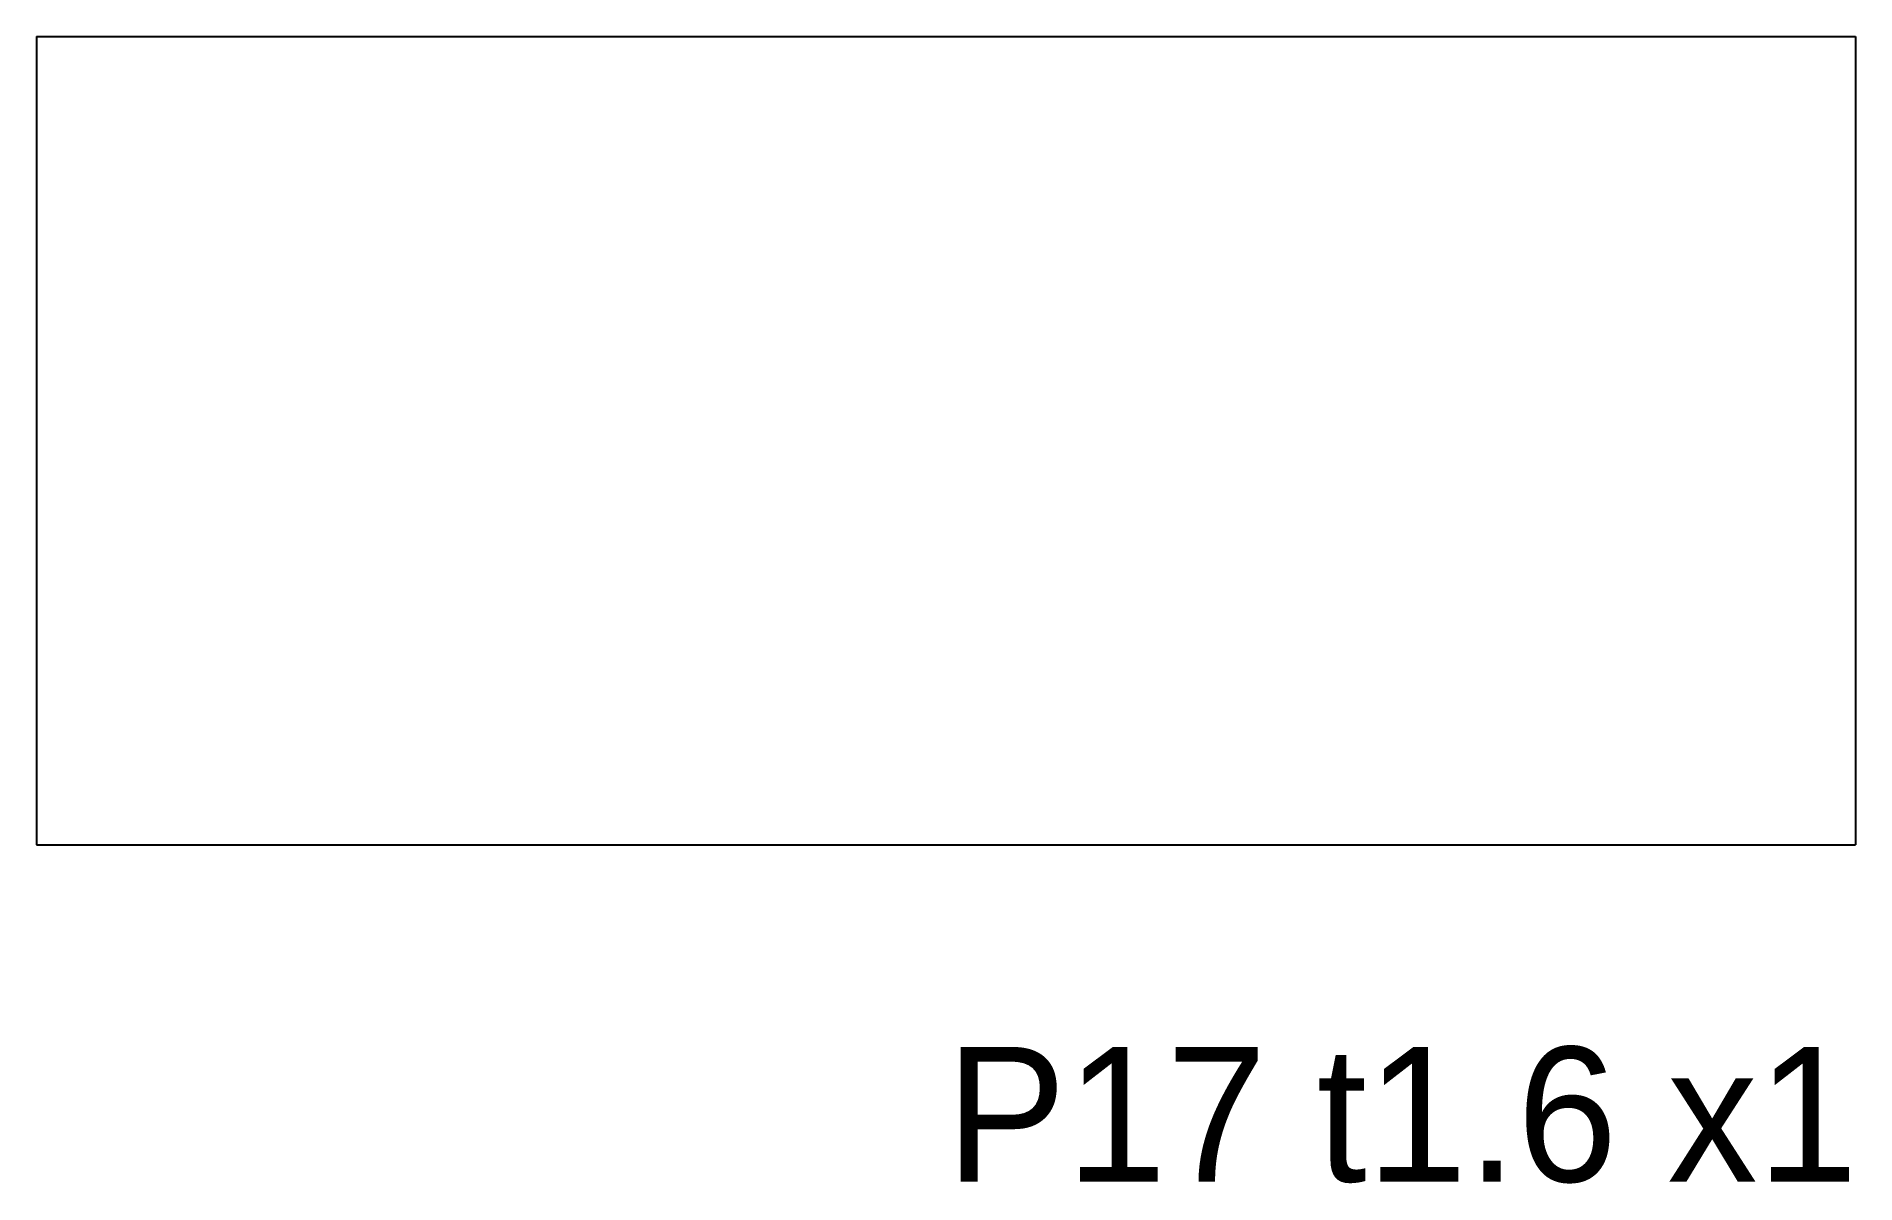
# Model space of a CAD drawing. Header units: metres. Extents: x -13.5 to 13.5, y -11 to 6.
import ezdxf

# ---------------------------------------------------------------- set-up
doc = ezdxf.new("R2010")
doc.units = ezdxf.units.M
doc.layers.add('CUT', color=7, linetype='Continuous')
doc.layers.add('NOTES', color=7, linetype='Continuous')

msp = doc.modelspace()

# ---------------------------------------------------------------- linework, layer by layer
at = {"layer": 'CUT'}
for points in [[(-13.5, 6), (-13.5, -6)], [(-13.5, 6), (13.5, 6)], [(13.5, 6), (13.5, -6)], [(-13.5, -6), (13.5, -6)]]:
    msp.add_lwpolyline(points, dxfattribs=at)

# ---------------------------------------------------------------- texts
at = {"layer": 'NOTES'}
msp.add_text('P17 t1.6 x1', height=2, dxfattribs=at).set_placement((0, -11))

doc.saveas('drawing.dxf')
